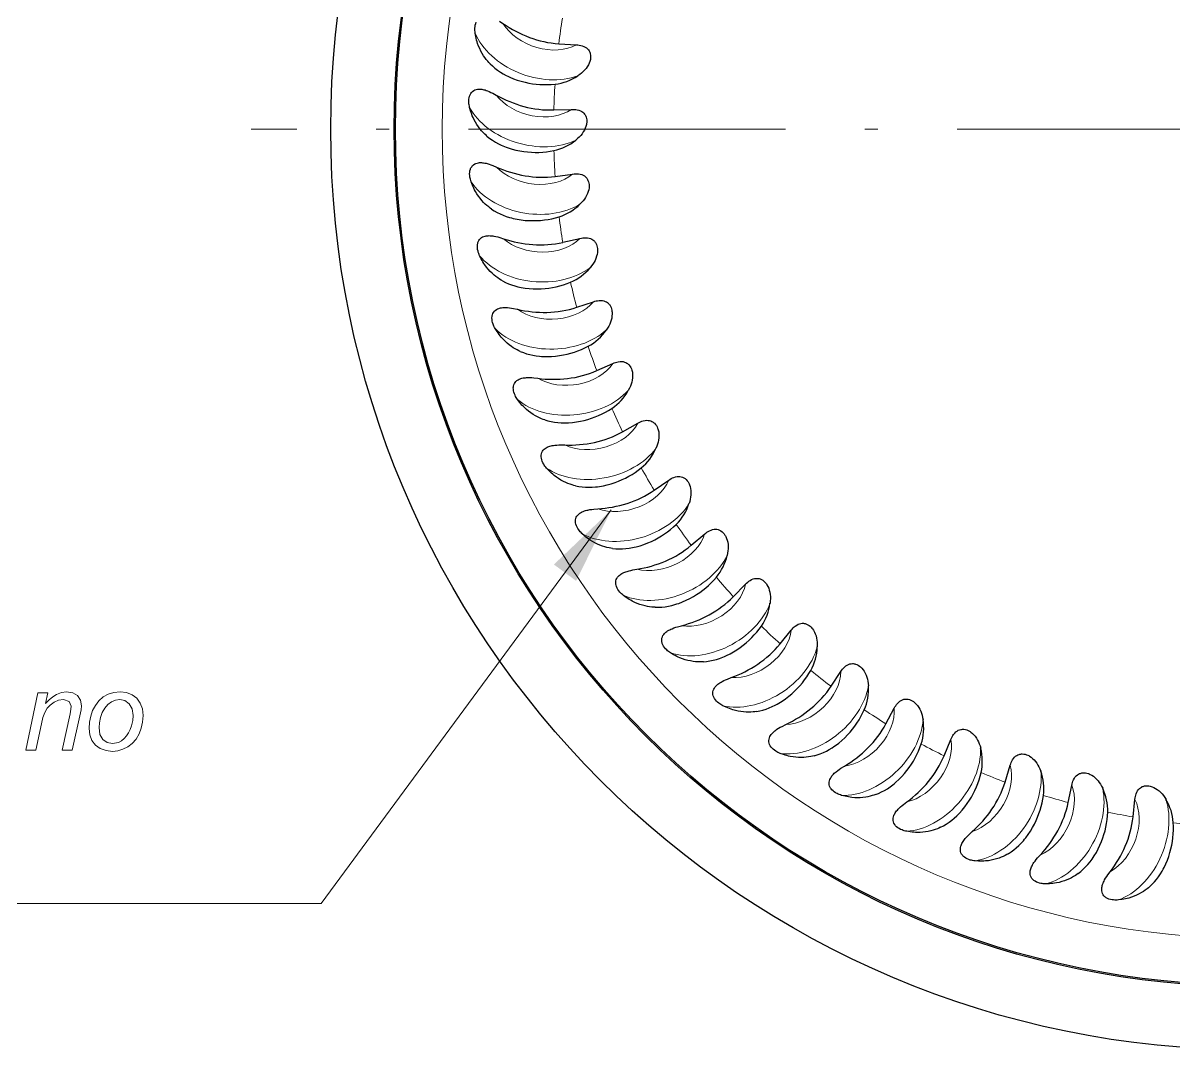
# Model space of a CAD drawing. Extents: x 0 to 420, y 0 to 594.
# Drawn here: x 97.98 to 141.55, y 92.95 to 131.81 of the extents above; entities that cross this region are included whole.
import ezdxf

# ---------------------------------------------------------------- set-up
doc = ezdxf.new("R2010")
doc.units = 0
doc.linetypes.add('DASHDOT', pattern=[18.5, 12, -3, 0.5, -3])

msp = doc.modelspace()

# ---------------------------------------------------------------- linework, layer by layer
at = {"lineweight": 30, "ltscale": 0.016662}
for p, q in [((118.26, 131.027), (118.926, 130.987)), ((118.123, 126.008), (118.784, 126.094)), ((118.412, 123.511), (119.062, 123.659)), ((118.938, 121.053), (119.57, 121.262)), ((119.694, 118.656), (120.304, 118.925)), ((120.675, 116.342), (121.257, 116.667)), ((121.872, 114.131), (122.42, 114.511)), ((123.273, 112.045), (123.783, 112.474)), ((124.867, 110.1), (125.333, 110.577)), ((128.57, 106.709), (128.937, 107.265)), ((132.848, 104.08), (133.104, 104.696)), ((135.155, 103.083), (135.351, 103.72))]:
    msp.add_line(p, q, dxfattribs=at)
at = {"lineweight": 30, "ltscale": 0.016661}
for p, q in [((118.072, 128.521), (118.738, 128.544)), ((126.637, 108.317), (127.056, 108.835)), ((130.646, 105.293), (130.959, 105.881)), ((137.546, 102.309), (137.681, 102.961)), ((140, 101.765), (140.073, 102.428))]:
    msp.add_line(p, q, dxfattribs=at)
at = {"linetype": 'DASHDOT', "lineweight": 13}
msp.add_line((182.341, 127.796), (106.608, 127.796), dxfattribs=at)
at = {"lineweight": 30}
for points in [[(115.096, 131.428), (115.09, 131.476), (115.086, 131.524), (115.085, 131.568), (115.085, 131.612), (115.09, 131.673), (115.099, 131.733), (115.114, 131.791), (115.133, 131.846)], [(116.02, 131.876), (116.146, 131.792)], [(115.657, 130.271), (115.613, 130.317), (115.57, 130.365), (115.515, 130.432), (115.463, 130.5), (115.414, 130.571), (115.359, 130.659), (115.309, 130.75), (115.264, 130.843), (115.223, 130.94), (115.188, 131.038), (115.168, 131.102), (115.15, 131.166), (115.134, 131.231), (115.119, 131.296), (115.096, 131.428)], [(118.926, 130.987), (118.981, 130.982), (119.035, 130.975), (119.089, 130.964), (119.141, 130.95), (119.205, 130.927), (119.26, 130.9), (119.306, 130.869), (119.347, 130.833), (119.38, 130.796), (119.406, 130.758), (119.421, 130.73), (119.434, 130.702), (119.444, 130.673), (119.452, 130.645), (119.462, 130.59), (119.464, 130.535), (119.462, 130.482), (119.454, 130.429), (119.446, 130.394), (119.436, 130.36), (119.411, 130.292), (119.379, 130.224), (119.34, 130.158), (119.292, 130.092), (119.237, 130.026), (119.183, 129.971), (119.123, 129.916), (119.055, 129.863), (118.981, 129.812)], [(115.657, 130.271), (115.748, 130.184), (115.843, 130.103), (115.943, 130.027), (116.047, 129.956), (116.155, 129.89), (116.266, 129.83), (116.334, 129.796), (116.403, 129.763), (116.544, 129.704), (116.688, 129.652), (116.834, 129.607), (116.982, 129.569)], [(114.884, 128.619), (114.873, 128.666), (114.865, 128.714), (114.859, 128.757), (114.856, 128.801), (114.854, 128.862), (114.858, 128.923), (114.867, 128.982), (114.881, 129.039), (114.902, 129.093), (114.915, 129.118), (114.929, 129.143), (114.96, 129.186), (114.997, 129.223), (115.038, 129.253), (115.083, 129.277), (115.129, 129.294), (115.178, 129.305), (115.228, 129.31), (115.264, 129.311), (115.3, 129.309), (115.34, 129.304), (115.379, 129.298), (115.424, 129.288), (115.469, 129.276), (115.513, 129.261), (115.557, 129.245), (115.626, 129.217), (115.693, 129.187), (115.761, 129.153), (115.894, 129.081)], [(115.553, 127.52), (115.504, 127.562), (115.457, 127.606), (115.396, 127.667), (115.337, 127.73), (115.282, 127.796), (115.219, 127.878), (115.16, 127.964), (115.106, 128.053), (115.057, 128.145), (115.012, 128.24), (114.986, 128.301), (114.962, 128.363), (114.94, 128.426), (114.92, 128.49), (114.884, 128.619)], [(118.738, 128.544), (118.793, 128.544), (118.848, 128.542), (118.903, 128.537), (118.956, 128.528), (119.022, 128.511), (119.079, 128.489), (119.127, 128.463), (119.172, 128.431), (119.209, 128.397), (119.238, 128.362), (119.256, 128.335), (119.271, 128.308), (119.284, 128.281), (119.295, 128.253), (119.309, 128.199), (119.317, 128.146), (119.32, 128.092), (119.317, 128.039), (119.312, 128.003), (119.306, 127.968), (119.288, 127.898), (119.262, 127.828), (119.229, 127.758), (119.188, 127.687), (119.14, 127.617), (119.091, 127.557), (119.036, 127.497), (118.974, 127.437), (118.905, 127.379)], [(115.553, 127.52), (115.651, 127.443), (115.754, 127.371), (115.86, 127.305), (115.971, 127.244), (116.084, 127.189), (116.2, 127.139), (116.272, 127.112), (116.343, 127.086), (116.489, 127.041), (116.637, 127.003), (116.787, 126.971), (116.938, 126.947)], [(114.94, 125.802), (114.925, 125.848), (114.912, 125.895), (114.902, 125.938), (114.894, 125.981), (114.887, 126.042), (114.885, 126.102), (114.888, 126.162), (114.897, 126.22), (114.913, 126.276), (114.923, 126.302), (114.935, 126.328), (114.962, 126.374), (114.995, 126.414), (115.033, 126.448), (115.075, 126.476), (115.12, 126.498), (115.167, 126.513), (115.216, 126.523), (115.252, 126.527), (115.289, 126.529), (115.328, 126.528), (115.368, 126.525), (115.414, 126.52), (115.46, 126.512), (115.505, 126.502), (115.55, 126.49), (115.621, 126.469), (115.691, 126.444), (115.762, 126.417), (115.901, 126.358)], [(118.784, 126.094), (118.838, 126.1), (118.894, 126.103), (118.949, 126.103), (119.002, 126.099), (119.069, 126.088), (119.128, 126.072), (119.179, 126.051), (119.227, 126.023), (119.266, 125.993), (119.299, 125.96), (119.319, 125.936), (119.337, 125.91), (119.352, 125.884), (119.365, 125.857), (119.385, 125.805), (119.398, 125.753), (119.405, 125.7), (119.408, 125.646), (119.407, 125.611), (119.404, 125.575), (119.392, 125.503), (119.373, 125.431), (119.347, 125.358), (119.313, 125.284), (119.272, 125.21), (119.229, 125.145), (119.18, 125.08), (119.124, 125.015), (119.061, 124.951)], [(115.71, 124.772), (115.657, 124.81), (115.606, 124.849), (115.54, 124.903), (115.476, 124.961), (115.414, 125.021), (115.344, 125.097), (115.277, 125.177), (115.215, 125.26), (115.157, 125.347), (115.103, 125.437), (115.072, 125.496), (115.042, 125.555), (115.014, 125.616), (114.987, 125.677), (114.94, 125.802)], [(115.71, 124.772), (115.815, 124.704), (115.924, 124.643), (116.037, 124.587), (116.152, 124.537), (116.27, 124.493), (116.391, 124.454), (116.464, 124.434), (116.538, 124.415), (116.688, 124.384), (116.839, 124.36), (116.99, 124.343), (117.143, 124.334)], [(115.263, 123.004), (115.244, 123.048), (115.227, 123.093), (115.213, 123.135), (115.201, 123.178), (115.188, 123.237), (115.18, 123.297), (115.177, 123.357), (115.181, 123.416), (115.191, 123.473), (115.199, 123.5), (115.208, 123.527), (115.231, 123.575), (115.26, 123.618), (115.294, 123.656), (115.334, 123.688), (115.376, 123.713), (115.422, 123.733), (115.47, 123.748), (115.505, 123.755), (115.541, 123.76), (115.581, 123.763), (115.621, 123.764), (115.667, 123.763), (115.713, 123.76), (115.759, 123.754), (115.805, 123.747), (115.878, 123.732), (115.95, 123.714), (116.023, 123.694), (116.167, 123.649)], [(119.062, 123.659), (119.116, 123.67), (119.17, 123.679), (119.225, 123.684), (119.279, 123.685), (119.347, 123.681), (119.407, 123.67), (119.459, 123.654), (119.509, 123.631), (119.552, 123.605), (119.587, 123.576), (119.61, 123.553), (119.63, 123.529), (119.648, 123.505), (119.663, 123.479), (119.688, 123.429), (119.706, 123.378), (119.718, 123.326), (119.726, 123.273), (119.728, 123.238), (119.728, 123.202), (119.724, 123.129), (119.712, 123.056), (119.692, 122.981), (119.666, 122.904), (119.632, 122.826), (119.595, 122.757), (119.552, 122.688), (119.503, 122.618), (119.446, 122.548)], [(116.128, 122.052), (116.072, 122.084), (116.017, 122.118), (115.946, 122.166), (115.876, 122.217), (115.809, 122.271), (115.732, 122.34), (115.659, 122.413), (115.589, 122.49), (115.523, 122.571), (115.461, 122.656), (115.424, 122.711), (115.388, 122.768), (115.355, 122.825), (115.322, 122.884), (115.263, 123.004)], [(116.128, 122.052), (116.239, 121.994), (116.353, 121.943), (116.47, 121.898), (116.59, 121.86), (116.712, 121.827), (116.836, 121.8), (116.911, 121.787), (116.986, 121.775), (117.138, 121.758), (117.29, 121.749), (117.443, 121.746), (117.596, 121.751)], [(119.57, 121.262), (119.623, 121.278), (119.676, 121.292), (119.73, 121.302), (119.784, 121.309), (119.852, 121.311), (119.912, 121.306), (119.966, 121.295), (120.018, 121.277), (120.063, 121.254), (120.101, 121.229), (120.126, 121.208), (120.148, 121.187), (120.168, 121.164), (120.186, 121.141), (120.215, 121.093), (120.238, 121.044), (120.255, 120.993), (120.268, 120.941), (120.273, 120.906), (120.277, 120.87), (120.279, 120.798), (120.274, 120.723), (120.262, 120.647), (120.243, 120.568), (120.216, 120.487), (120.187, 120.415), (120.151, 120.342), (120.108, 120.268), (120.058, 120.192)], [(115.851, 120.249), (115.827, 120.291), (115.806, 120.334), (115.788, 120.375), (115.772, 120.416), (115.754, 120.474), (115.74, 120.533), (115.732, 120.593), (115.73, 120.651), (115.735, 120.709), (115.739, 120.737), (115.746, 120.764), (115.764, 120.814), (115.789, 120.86), (115.82, 120.901), (115.856, 120.936), (115.896, 120.966), (115.94, 120.99), (115.986, 121.009), (116.021, 121.02), (116.056, 121.028), (116.095, 121.035), (116.135, 121.04), (116.181, 121.043), (116.227, 121.044), (116.274, 121.043), (116.32, 121.04), (116.394, 121.032), (116.467, 121.021), (116.542, 121.008), (116.69, 120.977)], [(116.802, 119.383), (116.743, 119.41), (116.686, 119.438), (116.61, 119.479), (116.536, 119.524), (116.464, 119.571), (116.381, 119.632), (116.301, 119.698), (116.224, 119.768), (116.15, 119.843), (116.081, 119.921), (116.039, 119.973), (115.998, 120.025), (115.959, 120.08), (115.921, 120.135), (115.851, 120.249)], [(116.802, 119.383), (116.918, 119.336), (117.037, 119.296), (117.158, 119.263), (117.281, 119.236), (117.405, 119.215), (117.531, 119.2), (117.607, 119.194), (117.683, 119.189), (117.836, 119.187), (117.988, 119.192), (118.141, 119.204), (118.292, 119.224)], [(120.304, 118.925), (120.355, 118.946), (120.407, 118.964), (120.46, 118.98), (120.512, 118.991), (120.58, 119), (120.64, 119.001), (120.695, 118.995), (120.749, 118.982), (120.795, 118.964), (120.836, 118.942), (120.862, 118.924), (120.886, 118.904), (120.908, 118.884), (120.929, 118.862), (120.962, 118.817), (120.99, 118.77), (121.012, 118.722), (121.029, 118.671), (121.038, 118.637), (121.045, 118.602), (121.054, 118.53), (121.056, 118.455), (121.052, 118.378), (121.04, 118.297), (121.021, 118.214), (120.998, 118.14), (120.97, 118.063), (120.934, 117.986), (120.892, 117.906)], [(116.698, 117.562), (116.671, 117.602), (116.645, 117.643), (116.624, 117.682), (116.604, 117.721), (116.58, 117.777), (116.561, 117.835), (116.547, 117.893), (116.539, 117.951), (116.538, 118.009), (116.541, 118.037), (116.545, 118.065), (116.558, 118.117), (116.578, 118.164), (116.605, 118.208), (116.638, 118.247), (116.675, 118.28), (116.716, 118.308), (116.76, 118.331), (116.794, 118.345), (116.828, 118.357), (116.866, 118.368), (116.905, 118.377), (116.951, 118.384), (116.997, 118.389), (117.043, 118.393), (117.09, 118.394), (117.164, 118.393), (117.238, 118.39), (117.313, 118.384), (117.464, 118.367)], [(117.727, 116.791), (117.666, 116.812), (117.606, 116.835), (117.527, 116.868), (117.449, 116.905), (117.373, 116.946), (117.284, 116.999), (117.198, 117.057), (117.115, 117.119), (117.035, 117.186), (116.958, 117.258), (116.911, 117.305), (116.866, 117.354), (116.822, 117.404), (116.779, 117.455), (116.698, 117.562)], [(117.727, 116.791), (117.847, 116.755), (117.969, 116.727), (118.093, 116.705), (118.218, 116.69), (118.344, 116.681), (118.47, 116.678), (118.546, 116.679), (118.622, 116.682), (118.775, 116.694), (118.926, 116.713), (119.077, 116.74), (119.226, 116.774)], [(121.257, 116.667), (121.305, 116.693), (121.356, 116.716), (121.407, 116.737), (121.458, 116.754), (121.524, 116.768), (121.584, 116.775), (121.64, 116.774), (121.694, 116.766), (121.742, 116.753), (121.784, 116.735), (121.813, 116.719), (121.838, 116.702), (121.862, 116.684), (121.884, 116.664), (121.922, 116.623), (121.954, 116.579), (121.98, 116.532), (122.002, 116.484), (122.015, 116.45), (122.025, 116.416), (122.041, 116.345), (122.05, 116.271), (122.053, 116.194), (122.049, 116.113), (122.038, 116.028), (122.023, 115.952), (122.001, 115.873), (121.973, 115.792), (121.939, 115.709)], [(117.796, 114.968), (117.766, 115.005), (117.736, 115.044), (117.711, 115.08), (117.688, 115.117), (117.659, 115.171), (117.634, 115.226), (117.615, 115.283), (117.602, 115.34), (117.595, 115.398), (117.595, 115.426), (117.596, 115.454), (117.605, 115.507), (117.62, 115.556), (117.643, 115.602), (117.672, 115.644), (117.705, 115.681), (117.744, 115.712), (117.786, 115.74), (117.817, 115.757), (117.85, 115.772), (117.887, 115.786), (117.926, 115.799), (117.97, 115.81), (118.015, 115.82), (118.061, 115.828), (118.108, 115.834), (118.181, 115.84), (118.255, 115.843), (118.331, 115.845), (118.483, 115.842)], [(118.894, 114.298), (118.832, 114.313), (118.77, 114.33), (118.688, 114.356), (118.607, 114.386), (118.527, 114.419), (118.434, 114.463), (118.342, 114.513), (118.254, 114.567), (118.167, 114.626), (118.084, 114.69), (118.033, 114.732), (117.983, 114.777), (117.935, 114.822), (117.887, 114.87), (117.796, 114.968)], [(122.42, 114.511), (122.466, 114.541), (122.513, 114.569), (122.562, 114.594), (122.612, 114.616), (122.676, 114.637), (122.736, 114.649), (122.791, 114.653), (122.846, 114.651), (122.895, 114.642), (122.939, 114.628), (122.968, 114.615), (122.995, 114.601), (123.021, 114.585), (123.045, 114.567), (123.086, 114.53), (123.122, 114.489), (123.153, 114.445), (123.179, 114.399), (123.195, 114.367), (123.209, 114.334), (123.231, 114.265), (123.247, 114.192), (123.258, 114.115), (123.261, 114.034), (123.258, 113.949), (123.25, 113.871), (123.236, 113.791), (123.216, 113.708), (123.19, 113.622)], [(118.894, 114.298), (119.017, 114.274), (119.141, 114.257), (119.266, 114.247), (119.392, 114.244), (119.519, 114.247), (119.645, 114.256), (119.72, 114.264), (119.796, 114.275), (119.946, 114.301), (120.095, 114.335), (120.243, 114.376), (120.388, 114.423)], [(119.137, 112.49), (119.102, 112.524), (119.07, 112.56), (119.041, 112.593), (119.014, 112.628), (118.98, 112.679), (118.951, 112.732), (118.926, 112.787), (118.907, 112.842), (118.896, 112.899), (118.892, 112.927), (118.891, 112.955), (118.894, 113.008), (118.905, 113.059), (118.923, 113.107), (118.948, 113.151), (118.978, 113.191), (119.013, 113.226), (119.052, 113.258), (119.082, 113.278), (119.114, 113.296), (119.149, 113.313), (119.186, 113.329), (119.229, 113.345), (119.274, 113.359), (119.319, 113.371), (119.364, 113.381), (119.437, 113.395), (119.51, 113.405), (119.586, 113.414), (119.737, 113.425)], [(120.293, 111.928), (120.229, 111.937), (120.166, 111.948), (120.082, 111.966), (119.999, 111.988), (119.916, 112.013), (119.819, 112.048), (119.723, 112.089), (119.63, 112.134), (119.539, 112.185), (119.45, 112.241), (119.395, 112.278), (119.341, 112.317), (119.288, 112.358), (119.237, 112.401), (119.137, 112.49)], [(123.783, 112.474), (123.825, 112.509), (123.87, 112.541), (123.917, 112.571), (123.964, 112.597), (124.026, 112.624), (124.084, 112.642), (124.138, 112.652), (124.193, 112.654), (124.243, 112.65), (124.288, 112.64), (124.318, 112.631), (124.347, 112.619), (124.374, 112.605), (124.399, 112.59), (124.444, 112.557), (124.484, 112.519), (124.519, 112.479), (124.549, 112.435), (124.568, 112.405), (124.585, 112.373), (124.614, 112.307), (124.637, 112.236), (124.654, 112.16), (124.666, 112.08), (124.671, 111.994), (124.67, 111.917), (124.664, 111.835), (124.652, 111.751), (124.633, 111.662)], [(120.293, 111.928), (120.418, 111.915), (120.543, 111.911), (120.668, 111.913), (120.794, 111.921), (120.919, 111.936), (121.044, 111.957), (121.119, 111.972), (121.193, 111.99), (121.34, 112.03), (121.485, 112.078), (121.628, 112.133), (121.768, 112.194)], [(120.706, 110.151), (120.669, 110.182), (120.633, 110.214), (120.601, 110.245), (120.571, 110.277), (120.533, 110.324), (120.498, 110.374), (120.468, 110.426), (120.445, 110.48), (120.428, 110.535), (120.422, 110.563), (120.418, 110.59), (120.416, 110.644), (120.422, 110.695), (120.435, 110.745), (120.456, 110.791), (120.482, 110.833), (120.514, 110.872), (120.55, 110.907), (120.578, 110.93), (120.607, 110.951), (120.641, 110.972), (120.676, 110.991), (120.717, 111.011), (120.76, 111.029), (120.804, 111.045), (120.848, 111.06), (120.919, 111.08), (120.991, 111.097), (121.066, 111.113), (121.215, 111.139)], [(125.333, 110.577), (125.372, 110.615), (125.414, 110.652), (125.457, 110.686), (125.501, 110.716), (125.561, 110.749), (125.617, 110.772), (125.67, 110.787), (125.725, 110.795), (125.774, 110.795), (125.82, 110.79), (125.851, 110.783), (125.881, 110.774), (125.909, 110.763), (125.936, 110.751), (125.984, 110.722), (126.026, 110.688), (126.065, 110.651), (126.1, 110.611), (126.121, 110.582), (126.141, 110.552), (126.176, 110.489), (126.206, 110.42), (126.23, 110.347), (126.249, 110.268), (126.263, 110.184), (126.269, 110.106), (126.271, 110.025), (126.267, 109.939), (126.257, 109.849)], [(121.911, 109.701), (121.847, 109.704), (121.783, 109.709), (121.697, 109.719), (121.612, 109.733), (121.528, 109.75), (121.428, 109.776), (121.329, 109.807), (121.231, 109.844), (121.135, 109.885), (121.041, 109.932), (120.983, 109.964), (120.926, 109.998), (120.87, 110.034), (120.814, 110.071), (120.706, 110.151)], [(121.911, 109.701), (122.036, 109.701), (122.161, 109.708), (122.286, 109.721), (122.41, 109.742), (122.534, 109.769), (122.656, 109.802), (122.729, 109.824), (122.801, 109.848), (122.944, 109.903), (123.083, 109.964), (123.22, 110.032), (123.354, 110.107)], [(122.491, 107.972), (122.451, 107.999), (122.412, 108.027), (122.378, 108.055), (122.345, 108.084), (122.302, 108.127), (122.263, 108.174), (122.228, 108.223), (122.2, 108.274), (122.177, 108.327), (122.169, 108.354), (122.162, 108.382), (122.155, 108.434), (122.156, 108.486), (122.165, 108.537), (122.181, 108.585), (122.203, 108.63), (122.231, 108.671), (122.263, 108.709), (122.289, 108.734), (122.316, 108.758), (122.348, 108.782), (122.381, 108.805), (122.421, 108.829), (122.461, 108.851), (122.503, 108.871), (122.546, 108.89), (122.615, 108.917), (122.685, 108.941), (122.757, 108.963), (122.903, 109.003)], [(127.056, 108.835), (127.092, 108.877), (127.13, 108.918), (127.169, 108.956), (127.211, 108.99), (127.267, 109.028), (127.32, 109.057), (127.372, 109.077), (127.425, 109.09), (127.475, 109.095), (127.521, 109.094), (127.553, 109.09), (127.583, 109.084), (127.612, 109.076), (127.64, 109.066), (127.69, 109.041), (127.736, 109.012), (127.778, 108.979), (127.817, 108.942), (127.84, 108.915), (127.863, 108.888), (127.904, 108.828), (127.94, 108.762), (127.971, 108.691), (127.998, 108.615), (128.019, 108.532), (128.033, 108.456), (128.042, 108.375), (128.047, 108.289), (128.045, 108.199)], [(123.733, 107.638), (123.858, 107.65), (123.982, 107.668), (124.105, 107.694), (124.226, 107.726), (124.347, 107.765), (124.465, 107.809), (124.536, 107.838), (124.605, 107.869), (124.742, 107.937), (124.875, 108.012), (125.005, 108.092), (125.131, 108.179)], [(123.733, 107.638), (123.669, 107.635), (123.605, 107.634), (123.519, 107.636), (123.433, 107.641), (123.347, 107.65), (123.245, 107.667), (123.143, 107.688), (123.043, 107.715), (122.944, 107.748), (122.846, 107.786), (122.785, 107.812), (122.724, 107.84), (122.665, 107.871), (122.606, 107.903), (122.491, 107.972)], [(128.937, 107.265), (128.969, 107.31), (129.003, 107.354), (129.039, 107.396), (129.077, 107.434), (129.129, 107.478), (129.179, 107.511), (129.229, 107.536), (129.281, 107.554), (129.33, 107.564), (129.375, 107.567), (129.408, 107.566), (129.438, 107.563), (129.468, 107.558), (129.497, 107.55), (129.549, 107.531), (129.598, 107.506), (129.642, 107.477), (129.684, 107.444), (129.71, 107.42), (129.735, 107.394), (129.782, 107.338), (129.824, 107.277), (129.862, 107.209), (129.896, 107.135), (129.925, 107.055), (129.946, 106.98), (129.963, 106.901), (129.975, 106.816), (129.983, 106.726)], [(124.475, 105.972), (124.433, 105.995), (124.391, 106.019), (124.355, 106.044), (124.319, 106.07), (124.272, 106.109), (124.229, 106.151), (124.19, 106.197), (124.156, 106.245), (124.129, 106.296), (124.118, 106.322), (124.109, 106.349), (124.097, 106.4), (124.093, 106.452), (124.097, 106.503), (124.108, 106.553), (124.126, 106.599), (124.15, 106.643), (124.178, 106.684), (124.201, 106.712), (124.226, 106.738), (124.256, 106.765), (124.286, 106.791), (124.323, 106.818), (124.362, 106.844), (124.402, 106.868), (124.443, 106.891), (124.509, 106.924), (124.576, 106.955), (124.646, 106.984), (124.787, 107.038)], [(125.744, 105.758), (125.866, 105.781), (125.988, 105.812), (126.108, 105.849), (126.226, 105.893), (126.342, 105.942), (126.456, 105.998), (126.523, 106.033), (126.589, 106.071), (126.719, 106.151), (126.845, 106.238), (126.966, 106.331), (127.084, 106.429)], [(125.744, 105.758), (125.68, 105.748), (125.616, 105.741), (125.53, 105.735), (125.444, 105.732), (125.358, 105.733), (125.254, 105.74), (125.151, 105.752), (125.049, 105.769), (124.947, 105.792), (124.846, 105.82), (124.783, 105.841), (124.72, 105.863), (124.658, 105.888), (124.596, 105.914), (124.475, 105.972)], [(130.959, 105.881), (130.986, 105.929), (131.016, 105.976), (131.048, 106.021), (131.082, 106.063), (131.129, 106.111), (131.177, 106.149), (131.224, 106.178), (131.274, 106.201), (131.322, 106.216), (131.367, 106.223), (131.399, 106.226), (131.43, 106.225), (131.46, 106.223), (131.489, 106.218), (131.543, 106.204), (131.594, 106.184), (131.641, 106.159), (131.686, 106.13), (131.714, 106.109), (131.742, 106.085), (131.793, 106.034), (131.841, 105.977), (131.885, 105.913), (131.926, 105.843), (131.962, 105.766), (131.991, 105.693), (132.015, 105.616), (132.035, 105.533), (132.051, 105.444)], [(126.64, 104.17), (126.596, 104.188), (126.552, 104.209), (126.513, 104.23), (126.476, 104.252), (126.425, 104.287), (126.378, 104.325), (126.335, 104.366), (126.297, 104.411), (126.265, 104.459), (126.251, 104.484), (126.24, 104.51), (126.223, 104.56), (126.214, 104.611), (126.213, 104.663), (126.22, 104.713), (126.233, 104.761), (126.252, 104.807), (126.277, 104.85), (126.297, 104.88), (126.32, 104.909), (126.346, 104.938), (126.375, 104.967), (126.409, 104.998), (126.445, 105.027), (126.482, 105.055), (126.52, 105.081), (126.583, 105.121), (126.647, 105.158), (126.714, 105.193), (126.85, 105.26)], [(133.104, 104.696), (133.126, 104.746), (133.151, 104.796), (133.178, 104.843), (133.208, 104.888), (133.251, 104.941), (133.295, 104.983), (133.339, 105.016), (133.386, 105.044), (133.432, 105.063), (133.477, 105.075), (133.508, 105.08), (133.539, 105.083), (133.57, 105.083), (133.599, 105.081), (133.654, 105.072), (133.706, 105.057), (133.756, 105.037), (133.803, 105.012), (133.834, 104.994), (133.863, 104.973), (133.919, 104.928), (133.972, 104.875), (134.022, 104.816), (134.069, 104.75), (134.113, 104.676), (134.148, 104.607), (134.18, 104.532), (134.208, 104.451), (134.232, 104.364)], [(127.923, 104.077), (128.043, 104.112), (128.161, 104.154), (128.277, 104.202), (128.391, 104.257), (128.501, 104.318), (128.61, 104.383), (128.673, 104.425), (128.735, 104.469), (128.857, 104.562), (128.974, 104.66), (129.086, 104.764), (129.193, 104.873)], [(127.923, 104.077), (127.861, 104.062), (127.798, 104.048), (127.713, 104.034), (127.627, 104.023), (127.542, 104.016), (127.438, 104.013), (127.334, 104.015), (127.231, 104.022), (127.127, 104.035), (127.024, 104.054), (126.959, 104.068), (126.894, 104.085), (126.83, 104.103), (126.766, 104.123), (126.64, 104.17)], [(135.351, 103.72), (135.369, 103.772), (135.389, 103.823), (135.411, 103.873), (135.437, 103.921), (135.475, 103.977), (135.514, 104.024), (135.555, 104.061), (135.599, 104.093), (135.643, 104.116), (135.686, 104.132), (135.717, 104.141), (135.748, 104.146), (135.778, 104.149), (135.808, 104.15), (135.863, 104.147), (135.917, 104.137), (135.968, 104.121), (136.017, 104.101), (136.049, 104.086), (136.08, 104.068), (136.141, 104.028), (136.199, 103.981), (136.254, 103.926), (136.307, 103.865), (136.358, 103.796), (136.399, 103.73), (136.438, 103.658), (136.473, 103.581), (136.506, 103.497)], [(128.967, 102.581), (128.921, 102.596), (128.876, 102.612), (128.835, 102.629), (128.795, 102.648), (128.741, 102.677), (128.691, 102.711), (128.644, 102.748), (128.602, 102.789), (128.566, 102.834), (128.55, 102.857), (128.536, 102.882), (128.514, 102.93), (128.501, 102.981), (128.495, 103.032), (128.497, 103.082), (128.505, 103.131), (128.52, 103.179), (128.541, 103.225), (128.558, 103.256), (128.578, 103.287), (128.601, 103.319), (128.627, 103.35), (128.658, 103.384), (128.691, 103.416), (128.725, 103.447), (128.761, 103.477), (128.819, 103.523), (128.88, 103.566), (128.943, 103.607), (129.072, 103.687)], [(130.253, 102.611), (130.369, 102.657), (130.483, 102.71), (130.593, 102.77), (130.701, 102.835), (130.806, 102.905), (130.907, 102.981), (130.966, 103.029), (131.024, 103.079), (131.136, 103.182), (131.243, 103.291), (131.345, 103.405), (131.442, 103.524)], [(137.681, 102.961), (137.693, 103.015), (137.709, 103.068), (137.726, 103.12), (137.747, 103.17), (137.779, 103.229), (137.814, 103.279), (137.851, 103.321), (137.893, 103.357), (137.934, 103.384), (137.975, 103.404), (138.006, 103.415), (138.035, 103.424), (138.065, 103.43), (138.094, 103.434), (138.15, 103.435), (138.204, 103.43), (138.257, 103.42), (138.308, 103.405), (138.341, 103.392), (138.374, 103.377), (138.438, 103.343), (138.5, 103.302), (138.56, 103.253), (138.619, 103.197), (138.676, 103.133), (138.723, 103.072), (138.769, 103.004), (138.812, 102.93), (138.852, 102.849)], [(140.073, 102.428), (140.08, 102.482), (140.09, 102.537), (140.103, 102.59), (140.119, 102.642), (140.145, 102.704), (140.175, 102.757), (140.208, 102.802), (140.246, 102.842), (140.284, 102.873), (140.324, 102.897), (140.352, 102.911), (140.381, 102.922), (140.41, 102.931), (140.439, 102.937), (140.494, 102.944), (140.549, 102.945), (140.602, 102.939), (140.654, 102.929), (140.689, 102.919), (140.723, 102.908), (140.79, 102.88), (140.855, 102.845), (140.92, 102.802), (140.984, 102.752), (141.047, 102.694), (141.1, 102.637), (141.151, 102.574), (141.201, 102.504), (141.249, 102.428)], [(130.253, 102.611), (130.192, 102.59), (130.13, 102.571), (130.047, 102.548), (129.963, 102.529), (129.879, 102.514), (129.776, 102.501), (129.673, 102.493), (129.568, 102.491), (129.464, 102.494), (129.359, 102.503), (129.293, 102.511), (129.228, 102.521), (129.162, 102.533), (129.097, 102.547), (128.967, 102.581)], [(131.434, 101.221), (131.387, 101.231), (131.34, 101.243), (131.298, 101.256), (131.257, 101.271), (131.2, 101.295), (131.147, 101.324), (131.097, 101.357), (131.051, 101.393), (131.01, 101.434), (130.993, 101.456), (130.976, 101.48), (130.95, 101.526), (130.932, 101.575), (130.921, 101.625), (130.918, 101.675), (130.922, 101.725), (130.933, 101.774), (130.948, 101.821), (130.963, 101.854), (130.979, 101.886), (131, 101.921), (131.022, 101.954), (131.05, 101.991), (131.08, 102.026), (131.111, 102.061), (131.144, 102.094), (131.198, 102.144), (131.254, 102.193), (131.313, 102.241), (131.433, 102.332)], [(132.711, 101.373), (132.823, 101.43), (132.931, 101.494), (133.035, 101.563), (133.136, 101.638), (133.233, 101.719), (133.327, 101.804), (133.382, 101.857), (133.435, 101.912), (133.536, 102.026), (133.633, 102.144), (133.723, 102.268), (133.808, 102.395)], [(132.711, 101.373), (132.653, 101.346), (132.593, 101.321), (132.513, 101.291), (132.431, 101.264), (132.348, 101.241), (132.247, 101.218), (132.145, 101.201), (132.041, 101.188), (131.937, 101.182), (131.832, 101.18), (131.766, 101.182), (131.699, 101.186), (131.633, 101.192), (131.566, 101.2), (131.434, 101.221)], [(134.019, 100.102), (133.971, 100.107), (133.924, 100.115), (133.88, 100.124), (133.838, 100.135), (133.78, 100.154), (133.724, 100.177), (133.67, 100.205), (133.622, 100.237), (133.577, 100.274), (133.557, 100.294), (133.539, 100.316), (133.509, 100.359), (133.486, 100.406), (133.47, 100.455), (133.462, 100.505), (133.462, 100.555), (133.467, 100.604), (133.479, 100.653), (133.49, 100.687), (133.503, 100.721), (133.52, 100.757), (133.54, 100.792), (133.564, 100.831), (133.59, 100.87), (133.618, 100.907), (133.647, 100.943), (133.696, 100.999), (133.747, 101.052), (133.801, 101.105), (133.913, 101.208)], [(135.276, 100.375), (135.382, 100.442), (135.483, 100.516), (135.581, 100.595), (135.674, 100.679), (135.763, 100.768), (135.848, 100.862), (135.897, 100.92), (135.945, 100.98), (136.036, 101.103), (136.12, 101.23), (136.198, 101.361), (136.271, 101.496)], [(137.924, 99.624), (138.023, 99.702), (138.117, 99.784), (138.206, 99.872), (138.291, 99.965), (138.372, 100.063), (138.448, 100.164), (138.491, 100.227), (138.533, 100.29), (138.611, 100.421), (138.683, 100.556), (138.749, 100.694), (138.808, 100.835)], [(135.276, 100.375), (135.22, 100.342), (135.164, 100.312), (135.086, 100.274), (135.008, 100.24), (134.927, 100.209), (134.829, 100.176), (134.729, 100.149), (134.627, 100.127), (134.524, 100.11), (134.419, 100.099), (134.353, 100.095), (134.287, 100.092), (134.22, 100.092), (134.153, 100.093), (134.019, 100.102)], [(136.699, 99.234), (136.651, 99.234), (136.603, 99.237), (136.559, 99.242), (136.515, 99.249), (136.456, 99.262), (136.398, 99.28), (136.342, 99.302), (136.29, 99.33), (136.243, 99.363), (136.221, 99.381), (136.201, 99.4), (136.166, 99.441), (136.139, 99.485), (136.119, 99.533), (136.107, 99.582), (136.101, 99.631), (136.102, 99.681), (136.109, 99.731), (136.117, 99.766), (136.127, 99.801), (136.14, 99.838), (136.156, 99.875), (136.176, 99.916), (136.199, 99.957), (136.223, 99.997), (136.249, 100.035), (136.292, 100.095), (136.338, 100.153), (136.387, 100.212), (136.488, 100.324)], [(140.632, 99.129), (140.723, 99.215), (140.808, 99.307), (140.889, 99.403), (140.965, 99.504), (141.036, 99.608), (141.102, 99.716), (141.139, 99.783), (141.174, 99.85), (141.24, 99.988), (141.299, 100.129), (141.351, 100.273), (141.396, 100.419)], [(137.924, 99.624), (137.872, 99.587), (137.818, 99.551), (137.745, 99.506), (137.67, 99.464), (137.593, 99.426), (137.498, 99.384), (137.401, 99.348), (137.302, 99.316), (137.201, 99.29), (137.098, 99.269), (137.032, 99.258), (136.966, 99.249), (136.9, 99.242), (136.833, 99.238), (136.699, 99.234)], [(139.449, 98.624), (139.401, 98.62), (139.353, 98.618), (139.309, 98.619), (139.265, 98.622), (139.204, 98.629), (139.145, 98.641), (139.087, 98.658), (139.033, 98.681), (138.983, 98.709), (138.959, 98.725), (138.937, 98.743), (138.899, 98.78), (138.868, 98.821), (138.844, 98.866), (138.826, 98.914), (138.816, 98.963), (138.813, 99.012), (138.814, 99.062), (138.819, 99.098), (138.826, 99.134), (138.836, 99.172), (138.848, 99.211), (138.864, 99.254), (138.883, 99.296), (138.903, 99.338), (138.925, 99.379), (138.962, 99.443), (139.003, 99.505), (139.046, 99.568), (139.136, 99.689)], [(140.632, 99.129), (140.583, 99.087), (140.533, 99.046), (140.465, 98.995), (140.394, 98.946), (140.321, 98.9), (140.23, 98.85), (140.137, 98.804), (140.041, 98.763), (139.943, 98.728), (139.843, 98.697), (139.779, 98.68), (139.714, 98.665), (139.648, 98.652), (139.582, 98.641), (139.449, 98.624)]]:
    msp.add_lwpolyline(points, dxfattribs=at)
at = {"lineweight": 13}
msp.add_lwpolyline([(120.248, 113.387), (109.264, 98.491), (54.475, 98.491)], dxfattribs=at)
for points in [[(98.08, 104.29), (98.531, 106.456), (98.913, 106.456), (98.829, 106.054), (98.971, 106.196), (99.107, 106.309), (99.237, 106.393), (99.428, 106.472), (99.624, 106.498), (99.859, 106.462), (100.037, 106.355), (100.149, 106.187), (100.186, 105.971), (100.172, 105.817), (100.13, 105.594), (99.836, 104.29), (99.455, 104.29), (99.756, 105.667), (99.79, 105.841), (99.801, 105.963), (99.726, 106.139), (99.509, 106.206), (99.325, 106.184), (99.155, 106.115), (98.999, 106.001), (98.895, 105.88), (98.805, 105.721), (98.731, 105.527), (98.671, 105.295), (98.461, 104.29)], [(100.478, 105.113), (100.493, 105.357), (100.537, 105.583), (100.612, 105.792), (100.716, 105.984), (100.849, 106.158), (101.014, 106.307), (101.204, 106.413), (101.416, 106.477), (101.653, 106.498), (101.896, 106.471), (102.105, 106.39), (102.281, 106.255), (102.414, 106.074), (102.493, 105.855), (102.52, 105.598), (102.503, 105.357), (102.453, 105.127), (102.37, 104.908), (102.256, 104.712), (102.113, 104.548), (101.943, 104.418), (101.755, 104.324), (101.56, 104.267), (101.359, 104.248), (101.119, 104.275), (100.901, 104.356), (100.72, 104.485), (100.587, 104.66), (100.505, 104.871)], [(100.853, 105.152), (100.889, 104.887), (100.997, 104.695), (101.16, 104.579), (101.363, 104.54), (101.593, 104.587), (101.703, 104.647), (101.805, 104.731), (101.895, 104.834), (101.972, 104.95), (102.034, 105.078), (102.083, 105.216), (102.129, 105.411), (102.145, 105.598), (102.109, 105.855), (102, 106.047), (101.836, 106.167), (101.635, 106.206), (101.473, 106.186), (101.325, 106.125), (101.192, 106.025), (101.072, 105.887), (100.974, 105.718), (100.906, 105.523), (100.866, 105.326)]]:
    msp.add_lwpolyline(points, close=True, dxfattribs=at)
at = {"lineweight": 30}
for radius in [34.85, 32.45, 32.4]:
    msp.add_circle((144.475, 127.796), radius, dxfattribs=at)
at = {"lineweight": 13}
msp.add_circle((144.475, 127.796), 30.629, dxfattribs=at)
at = {"lineweight": 30}
for centre, radius, start, end in [((118.756, 135.542), 4.568, 235.1601, 249.344), ((118.499, 134.837), 3.817, 249.2169, 266.4198), ((117.769, 132.883), 3.406, 256.6346, 275.8586), ((117.879, 131.471), 1.991, 276.852, 303.5936), ((118.136, 133.062), 4.568, 240.6146, 254.7985), ((117.947, 132.336), 3.817, 254.6714, 271.8744), ((117.65, 128.927), 1.992, 282.3301, 309.0583), ((117.407, 130.321), 3.406, 262.0891, 281.3132), ((117.755, 130.534), 4.568, 246.0691, 260.2531), ((117.636, 129.793), 3.817, 260.1259, 277.3289), ((117.664, 126.372), 1.992, 287.7847, 314.5129), ((117.289, 127.737), 3.406, 267.5437, 286.7677), ((117.615, 127.982), 4.568, 251.5237, 265.7076), ((117.568, 127.233), 3.817, 265.5805, 282.7835), ((117.92, 123.83), 1.992, 293.2392, 319.9674), ((117.418, 125.153), 3.406, 272.9982, 292.2223), ((117.719, 125.428), 4.568, 256.9782, 271.1621), ((117.743, 124.678), 3.817, 271.035, 288.238), ((118.418, 121.323), 1.992, 298.6938, 325.422), ((117.792, 122.593), 3.406, 278.4528, 297.6768), ((118.16, 122.151), 3.817, 276.4896, 293.6926), ((118.066, 122.895), 4.568, 262.4328, 276.6167), ((119.151, 118.876), 1.992, 304.1483, 330.8765), ((118.407, 120.08), 3.406, 283.9073, 303.1314), ((118.651, 120.407), 4.568, 267.8873, 282.0712), ((118.816, 119.675), 3.817, 281.9441, 299.1471), ((120.114, 116.509), 1.992, 309.6028, 336.3311), ((119.259, 117.637), 3.406, 289.3619, 308.5859), ((119.704, 117.273), 3.817, 287.4061, 304.6095), ((119.47, 117.986), 4.568, 273.3419, 287.5258), ((121.297, 114.244), 1.992, 315.0574, 341.7856), ((120.338, 115.286), 3.406, 294.8164, 314.0404), ((120.817, 114.966), 3.817, 292.8532, 310.0562), ((122.69, 112.103), 1.992, 320.5119, 347.2402), ((120.516, 115.654), 4.568, 278.7964, 292.9803), ((121.637, 113.049), 3.406, 300.271, 319.495), ((122.144, 112.775), 3.817, 298.3078, 315.5107), ((124.28, 110.103), 1.992, 325.9665, 352.6947), ((121.779, 113.431), 4.568, 284.251, 298.4349), ((123.142, 110.945), 3.406, 305.7255, 324.9495), ((123.672, 110.721), 3.817, 303.7623, 320.9653), ((126.054, 108.263), 1.992, 331.421, 358.1492), ((123.247, 111.339), 4.568, 289.7055, 303.8894), ((124.841, 108.993), 3.406, 311.1801, 330.4041), ((125.39, 108.821), 3.817, 309.2169, 326.4198), ((127.994, 106.601), 1.992, 336.8756, 3.6038), ((124.908, 109.396), 4.568, 295.1601, 309.344), ((126.717, 107.212), 3.406, 316.6346, 335.8586), ((127.28, 107.092), 3.817, 314.6714, 331.8744), ((130.084, 105.131), 1.991, 342.3065, 9.0481), ((126.745, 107.619), 4.568, 300.6146, 314.7985), ((128.754, 105.617), 3.406, 322.0892, 341.3132), ((132.304, 103.865), 1.991, 347.7611, 14.5027), ((129.326, 105.552), 3.817, 320.1259, 337.3289), ((130.933, 104.223), 3.406, 327.5437, 346.7677), ((134.633, 102.816), 1.992, 353.2392, 19.9674), ((128.743, 106.025), 4.568, 306.0691, 320.2531), ((131.509, 104.212), 3.817, 325.5805, 342.7835), ((137.052, 101.994), 1.992, 358.6938, 25.422), ((133.235, 103.043), 3.406, 332.9982, 352.2223), ((139.538, 101.405), 1.992, 4.1483, 30.8765), ((130.884, 104.628), 4.568, 311.5237, 325.7076), ((133.809, 103.087), 3.817, 331.035, 348.238), ((135.639, 102.086), 3.406, 338.4528, 357.6768), ((136.207, 102.185), 3.817, 336.4896, 353.6926), ((138.123, 101.363), 3.406, 343.9073, 3.1314), ((133.148, 103.441), 4.568, 316.9782, 331.1621), ((135.514, 102.475), 4.568, 322.4328, 336.6167)]:
    msp.add_arc(centre, radius, start, end, dxfattribs=at)
at = {"lineweight": 13}
for start, end in [(170.8586, 172.9742), (176.3131, 178.4288), (181.7677, 183.8833), (187.2222, 189.3379), (192.6768, 194.7924), (198.1313, 200.247), (203.5859, 205.7015), (209.0404, 211.1561), (214.495, 216.6106), (219.9495, 222.0651), (225.404, 227.5197), (230.8586, 232.9742), (236.3131, 238.4288), (241.7677, 243.8833), (247.2222, 249.3379), (252.6768, 254.7924), (258.1313, 260.247), (263.5859, 265.7015)]:
    msp.add_arc((144.475, 127.796), 26.413, start, end, dxfattribs=at)
for centre, major_axis, start_param, end_param in [((117.696, 132.148), (-1.701, 0.634), 0.750058, 2.603313), ((117.498, 131.618), (-2.45, 0.914), 0.582305, 2.454053), ((117.403, 129.582), (-1.753, 0.47), 0.750058, 2.603313), ((117.257, 129.036), (-2.526, 0.677), 0.582305, 2.454053), ((117.356, 127.001), (-1.79, 0.301), 0.750058, 2.603313), ((117.262, 126.443), (-2.579, 0.434), 0.582305, 2.454053), ((117.554, 124.427), (-1.81, 0.129), 0.750058, 2.603313), ((117.514, 123.863), (-2.608, 0.187), 0.582305, 2.454053), ((117.997, 121.883), (-1.814, -0.043), 0.750058, 2.603313), ((118.01, 121.318), (-2.614, -0.062), 0.582305, 2.454053), ((118.679, 119.393), (-1.802, -0.215), 0.750058, 2.603313), ((118.746, 118.831), (-2.597, -0.31), 0.582305, 2.454053), ((119.594, 116.979), (-1.774, -0.386), 0.750058, 2.603313), ((119.714, 116.426), (-2.555, -0.556), 0.582305, 2.454053), ((120.735, 114.663), (-1.729, -0.553), 0.750058, 2.603313), ((120.907, 114.124), (-2.491, -0.796), 0.582305, 2.454053), ((122.091, 112.466), (-1.668, -0.714), 0.750058, 2.603313), ((122.314, 111.946), (-2.404, -1.029), 0.582305, 2.454053), ((123.65, 110.407), (-1.593, -0.87), 0.750058, 2.603313), ((123.921, 109.911), (-2.295, -1.253), 0.582305, 2.454053), ((125.397, 108.507), (-1.503, -1.017), 0.750058, 2.603313), ((125.714, 108.038), (-2.166, -1.466), 0.582305, 2.454053), ((127.317, 106.78), (-1.4, -1.156), 0.750058, 2.603313), ((127.677, 106.344), (-2.016, -1.665), 0.582305, 2.454053), ((129.392, 105.245), (-1.283, -1.283), 0.750058, 2.603313), ((129.792, 104.845), (-1.849, -1.849), 0.582305, 2.454053), ((131.604, 103.913), (-1.156, -1.4), 0.750058, 2.603313), ((132.04, 103.553), (-1.665, -2.016), 0.582305, 2.454053), ((133.933, 102.798), (-1.017, -1.503), 0.750058, 2.603313), ((134.401, 102.481), (-1.466, -2.166), 0.582305, 2.454053), ((136.357, 101.909), (-0.87, -1.593), 0.750058, 2.603313), ((136.853, 101.638), (-1.253, -2.295), 0.582305, 2.454053), ((138.854, 101.254), (-0.714, -1.668), 0.750058, 2.603313), ((139.374, 101.032), (-1.029, -2.404), 0.582305, 2.454053)]:
    msp.add_ellipse(centre, major_axis=major_axis, ratio=0.707107, start_param=start_param, end_param=end_param, dxfattribs=at)
msp.add_solid([(118.914, 110.7), (120.248, 113.387), (118.075, 111.318)], dxfattribs=at)

doc.saveas('drawing.dxf')
